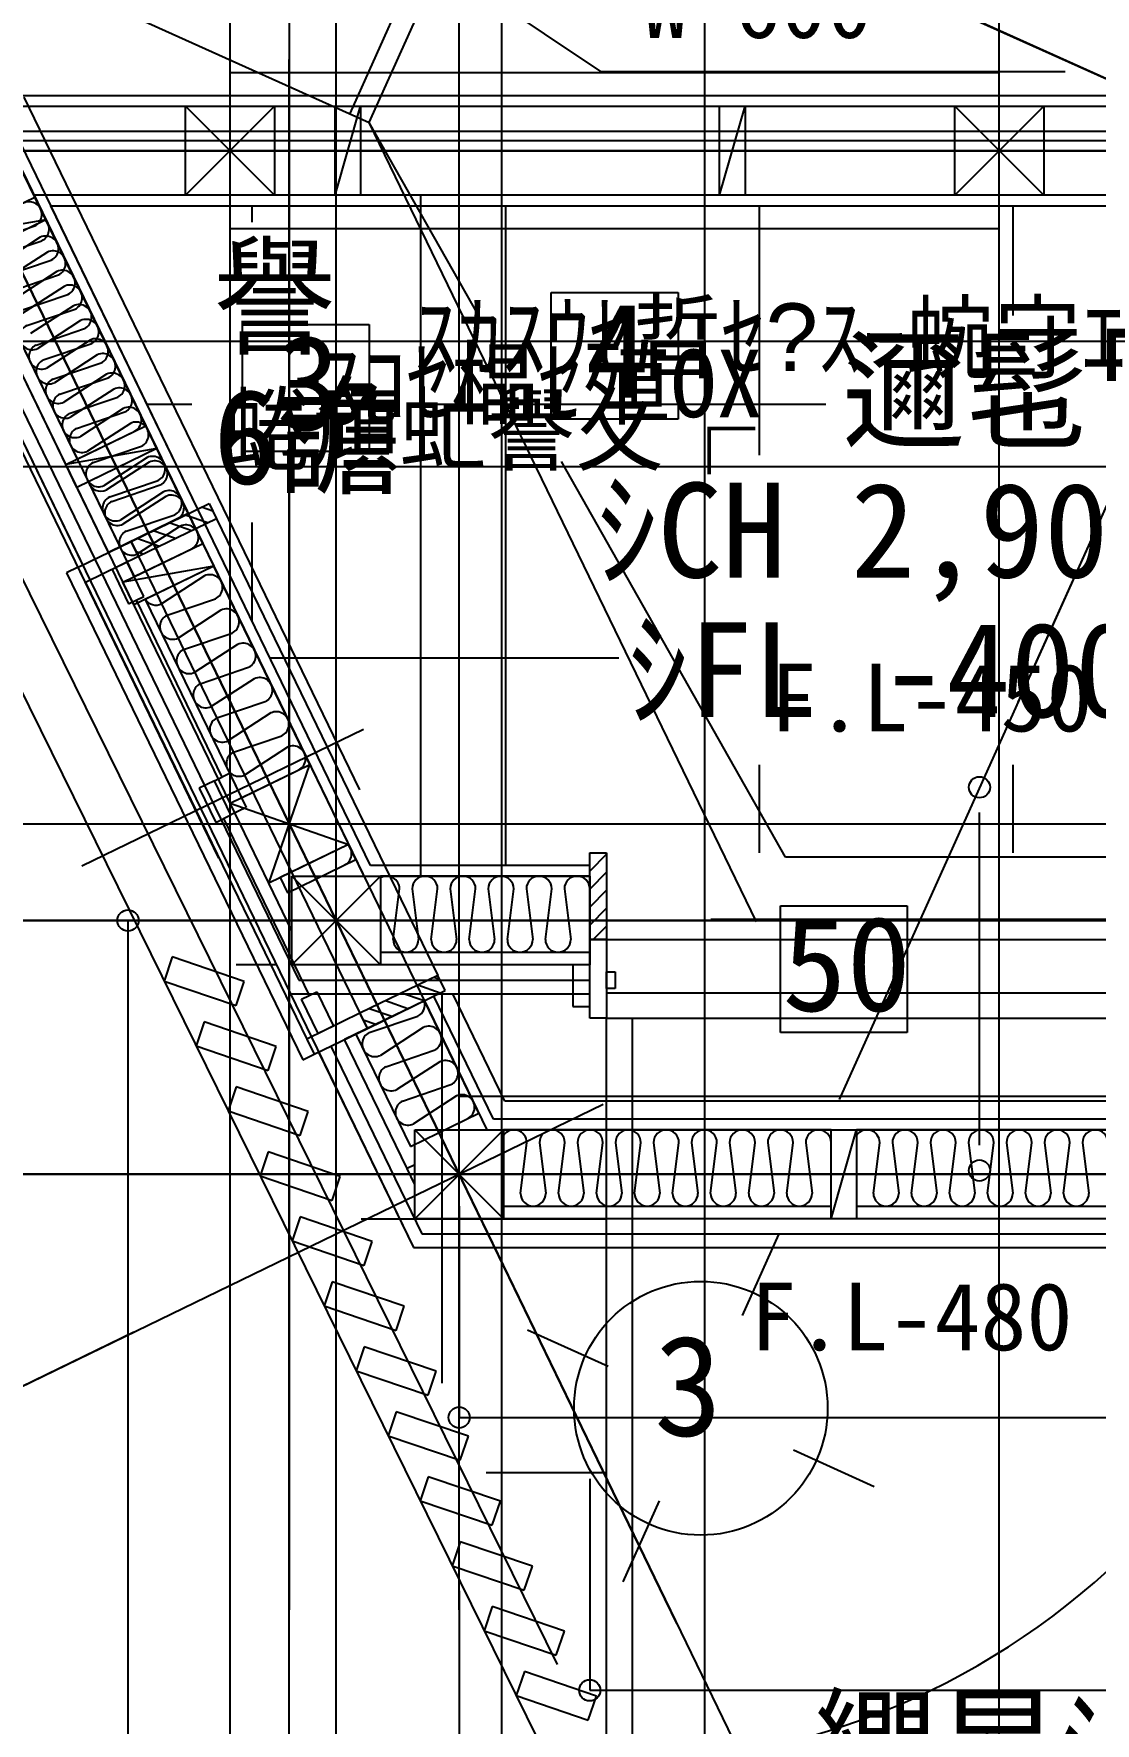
# Model space of a CAD drawing. Header units: metres. Extents: x 10908 to 27249, y 7268 to 22901.
# Drawn here: x 17861 to 19117, y 9876 to 11873 of the extents above; entities that cross this region are included whole.
import ezdxf

# ---------------------------------------------------------------- set-up
doc = ezdxf.new("R2010")
doc.units = ezdxf.units.M

msp = doc.modelspace()

# ---------------------------------------------------------------- linework, layer by layer
at = {"layer": '繝昴ｼ繝_1F'}
for p, q in [((18148.07464602521, 10772.505000000005), (18100.41668623273, 10772.505000000005)), ((18344.101143390293, 10278.280974523792), (18344.101143390293, 10738.504999999981)), ((18248.33611826928, 10472.505000000048), (18538.748831303266, 10472.505000000048)), ((18396.25555030585, 10172.505000000048), (18538.748831303266, 10172.505000000048))]:
    msp.add_line(p, q, dxfattribs=at)
at = {"layer": '繝繝ｼ繧ｿ 001_1F'}
for p, q in [((19025.68594696696, 11083.06632386487), (21884.11670818031, 17435.13468211674)), ((15736.17525161456, 15943.71341172928), (19509.72768629461, 8163.192927852882)), ((18093.22859126546, 11662.44332025088), (18093.22859126546, 11912.44332025088)), ((18912.84079647144, 11917.80289964042), (20572.77660869934, 11170.83178413786)), ((19003.22859126546, 11662.44332025088), (19003.22859126546, 11912.44332025088)), ((19200.38435183669, 11788.40829972605), (18972.40397554291, 11890.99946905825)), ((18163.33315545508, 7985), (18163.33315545508, 11842.71933382132)), ((18163.33315545505, 7985.000000000009), (18163.33315545505, 11842.71933382133)), ((19686.02378349888, 11735.005), (11375, 11735.005)), ((18093.22859126546, 11662.44332025088), (18093.22859126546, 11662.44332025088)), ((18093.22859126546, 11662.44332025088), (18093.22859126546, 11662.44332025088)), ((19003.22859126546, 11662.44332025088), (19003.22859126546, 11662.44332025088)), ((19003.22859126546, 11662.44332025088), (19003.22859126546, 11662.44332025088)), ((18218.74883130327, 7985), (18218.74883130327, 10961.03043347611)), ((26162.5, 10825.005), (11375, 10825.005)), ((18222.5, 10825.005), (17972.5, 10825.005)), ((17972.5, 10825.005), (17972.5, 10800.005)), ((18222.5, 10825.005), (18222.5, 10825.005)), ((17972.5, 10800.005), (17972.5, 9275.005000000001)), ((18364.25383130326, 10487.49499999998), (18364.25383130326, 10237.49499999998)), ((18364.25383130326, 10487.49499999998), (18364.25383130326, 10487.49499999998)), ((17979.39069353926, 10338.34137818445), (17754.45054777226, 10229.24540748745)), ((17979.39069353926, 10338.34137818445), (17979.39069353926, 10338.34137818445)), ((18364.25383130326, 10237.49499999998), (18389.25383130326, 10237.49499999998)), ((18389.25383130326, 10237.49499999998), (19249.25383130324, 10237.49499999998)), ((18364.25383130323, 10032.49499999998), (18364.25383130323, 10032.49499999998)), ((18364.25383130323, 10032.49499999998), (18364.25383130323, 9782.494999999977)), ((18364.25383130323, 10032.49499999998), (18364.25383130323, 10032.49499999998))]:
    msp.add_line(p, q, dxfattribs=at)
for centre in [(17972.5, 10825.005), (18364.25383130326, 10237.49499999998)]:
    msp.add_circle(centre, 12.5, dxfattribs=at)
at = {"layer": '繝繝ｼ繧ｿ 001_2F'}
for p, q in [((18621.82892291144, 9993.912027612048), (16402.08201445343, 14570.70977700992)), ((18270.492880790567, 12003.53319914512), (18531.312569213595, 11828.6409746745)), ((18531.312569213595, 11828.6409746745), (19081.312569213595, 11828.6409746745)), ((18716.17338180384, 10823.61702288737), (18257.92538143522, 11768.45826076082)), ((18364.24883130326, 10032.5), (18364.24883130326, 10886.53434233691)), ((19159.60430504682, 10899.85366071998), (18750.47986882854, 10899.85366071998)), ((19137.6407260354, 10826.24232922006), (18661.97753411547, 10826.24232922006)), ((18534.45159800567, 10607.55334185068), (17152.9783730002, 9937.538827723023)), ((26162.5, 10525.005), (11375, 10525.005)), ((18364.24883130328, 10487.5), (18364.24883130328, 10237.5)), ((18364.24883130328, 10487.5), (18364.24883130328, 10487.5)), ((17979.38569353928, 10338.34637818447), (17754.44554777228, 10229.25040748747)), ((17979.38569353928, 10338.34637818447), (17979.38569353928, 10338.34637818447)), ((18364.24883130328, 10237.5), (18389.24883130328, 10237.5)), ((18389.24883130328, 10237.5), (19249.24883130326, 10237.5)), ((18364.24883130326, 10032.5), (18364.24883130326, 10032.5)), ((18364.24883130326, 10032.5), (18364.24883130326, 9782.5)), ((18364.24883130326, 10032.5), (18364.24883130326, 10032.5))]:
    msp.add_line(p, q, dxfattribs=at)
msp.add_circle((18364.24883130328, 10237.5), 12.5, dxfattribs=at)
at = {"layer": '繝繝ｼ繧ｿ 001_R'}
for p, q in [((18364.24883130328, 10525.005), (16638.58594370943, 14083.07280947357)), ((19772.45125630322, 10525.005), (18364.24883130328, 10525.005))]:
    msp.add_line(p, q, dxfattribs=at)
at = {"layer": '繧ｫ繧ｿ繝ｭ繧ｰ驛ｨ蜩(蜴ｨ謌ｿ險ｭ蛯)_2F'}
for p, q in [((18235.199932757674, 11778.905491901873), (18481.41873915495, 12326.058395006938)), ((18257.925381435238, 11768.458260760828), (18504.144187832513, 12315.611163865893)), ((17862.514403491805, 11946.39320083537), (18257.925381435238, 11768.458260760828))]:
    msp.add_line(p, q, dxfattribs=at)
at = {"layer": '蜀螢∽ｻ穂ｸ_1F'}
for p, q in [((19277.03028657953, 11800.005), (17818.11527110757, 11800.005)), ((18259.46527110757, 10890.005), (17881.16527110757, 11670.005)), ((17881.16527110757, 11670.005), (19305.10709645382, 11670.005)), ((18518.748831303266, 10890.005), (18259.465271107565, 10890.005))]:
    msp.add_line(p, q, dxfattribs=at)
at = {"layer": '蜀螢∽ｻ穂ｸ_2F'}
for p, q in [((18055.0798479538, 11311.418243616024), (17331.801701765995, 12802.713390394993)), ((18404.96527110757, 10590.005000000003), (18334.365532938107, 10735.5714704525)), ((19730.42319165501, 10590.00499999999), (18404.96527110757, 10590.005))]:
    msp.add_line(p, q, dxfattribs=at)
at = {"layer": '螟冶｣繝ｫ繝ｼ繝舌ｼ_1F'}
for p, q in [((18024.835985008365, 10781.88638791396), (18015.19095803714, 10753.4791097141)), ((18110.057819607948, 10752.951307000278), (18024.835985008365, 10781.88638791396)), ((18015.19095803714, 10753.4791097141), (18100.412792636722, 10724.544028800417)), ((18100.412792636722, 10724.544028800417), (18110.057819607948, 10752.951307000278)), ((18062.70254711148, 10705.088035766921), (18053.057520140253, 10676.680757567061)), ((18147.924381711062, 10676.152954853238), (18062.70254711148, 10705.088035766921)), ((18053.057520140253, 10676.680757567061), (18138.279354739836, 10647.745676653378)), ((18138.279354739836, 10647.745676653378), (18147.924381711062, 10676.152954853238)), ((18100.569109214593, 10628.289683619882), (18090.924082243368, 10599.882405420021)), ((18185.790943814176, 10599.354602706198), (18100.569109214593, 10628.289683619882)), ((18090.924082243368, 10599.882405420021), (18176.14591684295, 10570.947324506338)), ((18176.14591684295, 10570.947324506338), (18185.790943814176, 10599.354602706198)), ((18138.435671317708, 10551.491331472842), (18128.79064434648, 10523.084053272982)), ((18223.65750591729, 10522.556250559159), (18138.435671317708, 10551.491331472842)), ((18128.79064434648, 10523.084053272982), (18214.012478946064, 10494.148972359299)), ((18214.012478946064, 10494.148972359299), (18223.65750591729, 10522.556250559159)), ((18176.30223342082, 10474.692979325802), (18166.657206449596, 10446.285701125942)), ((18261.524068020404, 10445.75789841212), (18176.30223342082, 10474.692979325802)), ((18166.657206449596, 10446.285701125942), (18251.87904104918, 10417.350620212259)), ((18251.87904104918, 10417.350620212259), (18261.524068020404, 10445.75789841212)), ((18214.168795523936, 10397.894627178763), (18204.52376855271, 10369.487348978902)), ((18299.39063012352, 10368.95954626508), (18214.168795523936, 10397.894627178763)), ((18204.52376855271, 10369.487348978902), (18289.745603152292, 10340.55226806522)), ((18289.745603152292, 10340.55226806522), (18299.39063012352, 10368.95954626508)), ((18252.03535762705, 10321.096275031723), (18242.390330655824, 10292.688996831863)), ((18337.257192226632, 10292.16119411804), (18252.03535762705, 10321.096275031723)), ((18242.390330655824, 10292.688996831863), (18327.612165255407, 10263.75391591818)), ((18327.612165255407, 10263.75391591818), (18337.257192226632, 10292.16119411804)), ((18289.901919730164, 10244.297922884683), (18280.25689275894, 10215.890644684823)), ((18375.123754329747, 10215.362841971), (18289.901919730164, 10244.297922884683)), ((18280.25689275894, 10215.890644684823), (18365.47872735852, 10186.95556377114)), ((18365.47872735852, 10186.95556377114), (18375.123754329747, 10215.362841971)), ((18327.76848183328, 10167.499570737644), (18318.123454862052, 10139.092292537784)), ((18412.99031643286, 10138.56448982396), (18327.76848183328, 10167.499570737644)), ((18318.123454862052, 10139.092292537784), (18403.345289461635, 10110.1572116241)), ((18403.345289461635, 10110.1572116241), (18412.99031643286, 10138.56448982396)), ((18365.635043936392, 10090.701218590604), (18355.990016965166, 10062.293940390744)), ((18450.856878535975, 10061.766137676921), (18365.635043936392, 10090.701218590604)), ((18355.990016965166, 10062.293940390744), (18441.21185156475, 10033.35885947706)), ((18441.21185156475, 10033.35885947706), (18450.856878535975, 10061.766137676921)), ((18403.501606039506, 10013.902866443565), (18393.85657906828, 9985.495588243704)), ((18488.72344063909, 9984.967785529881), (18403.501606039506, 10013.902866443565)), ((18393.85657906828, 9985.495588243704), (18479.078413667863, 9956.560507330021)), ((18479.078413667863, 9956.560507330021), (18488.72344063909, 9984.967785529881)), ((18441.36816814262, 9937.104514296525), (18431.723141171395, 9908.697236096665)), ((18526.590002742203, 9908.169433382842), (18441.36816814262, 9937.104514296525)), ((18431.723141171395, 9908.697236096665), (18516.944975770977, 9879.762155182982)), ((18516.944975770977, 9879.762155182982), (18526.590002742203, 9908.169433382842))]:
    msp.add_line(p, q, dxfattribs=at)
at = {"layer": '螟門｣∽ｻ穂ｸ_1F'}
for p, q in [((17169.106420940177, 12790.996185742333), (18164.56464602522, 10738.504999999976)), ((17183.502590269265, 12797.97832786694), (18174.58715428474, 10754.504999999976)), ((18174.587154284745, 10754.504999999977), (18518.74883130327, 10754.504999999983)), ((18164.564646025225, 10738.504999999977), (18518.74883130327, 10738.504999999983))]:
    msp.add_line(p, q, dxfattribs=at)
at = {"layer": '螟門｣∽ｻ穂ｸ_2F'}
for p, q in [((17209.884142760282, 12743.58337427722), (17933.162288948082, 11252.28822749825)), ((17195.487973431194, 12736.601232152612), (17918.766119618995, 11245.306085373642)), ((18198.051804603303, 10669.459312210118), (18310.06464602521, 10438.505000000003)), ((18212.44797393239, 10676.441454334725), (18320.08715428473, 10454.505000000003)), ((18311.748831303263, 10512.94550468749), (18302.660325307676, 10531.68469230726)), ((18320.08715428473, 10454.505000000005), (19818.035541806363, 10454.504999999992)), ((18310.06464602521, 10438.505000000005), (19828.38091156593, 10438.504999999992))]:
    msp.add_line(p, q, dxfattribs=at)
at = {"layer": '螢_1F'}
for p, q in [((17810.285186529814, 11787.505), (18040.728591265462, 11787.505)), ((18145.728591265462, 11787.505), (18950.728591265462, 11787.505)), ((18217.398831303268, 11682.505), (18217.398831303268, 11787.505)), ((18217.398831303268, 11787.505), (18247.398831303268, 11787.505)), ((18217.398831303268, 11682.505), (18247.398831303268, 11787.505)), ((18247.398831303268, 11787.505), (18247.398831303268, 11682.505)), ((18672.398831303268, 11682.505), (18672.398831303268, 11787.505)), ((18672.398831303268, 11787.505), (18702.398831303268, 11787.505)), ((18672.398831303268, 11682.505), (18702.398831303268, 11787.505)), ((18702.398831303268, 11787.505), (18702.398831303268, 11682.505)), ((19055.728591265462, 11787.505), (19285.112606704195, 11787.505)), ((17836.371406575432, 11733.71897928739), (18187.660432219756, 11009.41170991764)), ((18093.185570997615, 10963.591402224904), (17741.89654535329, 11687.89867159465)), ((17767.856309113304, 11634.373385491535), (17862.331170335445, 11680.193693184274)), ((18040.728591265462, 11682.505), (17861.210186529817, 11682.505)), ((17862.331170335445, 11680.193693184274), (17875.422686819085, 11653.200875692233)), ((18950.728591265462, 11682.505), (18145.728591265462, 11682.505)), ((18247.398831303268, 11682.505), (18217.398831303268, 11682.505)), ((18702.398831303268, 11682.505), (18672.398831303268, 11682.505)), ((19307.790030064185, 11682.505), (19055.728591265462, 11682.505)), ((17875.422686819085, 11653.200875692233), (17767.856309113304, 11634.373385491535)), ((17875.422686819085, 11653.200875692233), (17780.947825596944, 11607.380567999495)), ((17966.410975781833, 11224.98232019559), (18060.885837003974, 11270.802627888328)), ((18060.885837003978, 11270.802627888328), (18073.97735348762, 11243.809810396288)), ((18073.977353487615, 11243.809810396288), (17966.410975781833, 11224.98232019559)), ((18073.977353487615, 11243.809810396288), (17979.502492265474, 11197.989502703549)), ((17979.502492265474, 11197.989502703549), (17966.410975781833, 11224.98232019559)), ((18233.480739912495, 10914.936848695499), (18251.63518652981, 10877.505000000006)), ((18166.24883130326, 10812.94550468749), (18139.005878690354, 10869.116541002762)), ((18271.24883130324, 10877.505), (18518.748831303266, 10877.505)), ((18518.74883130327, 10877.505), (18518.74883130327, 10772.505)), ((18518.748831303266, 10772.505), (18271.24883130327, 10772.505)), ((18164.564646025116, 10738.504999999943), (18310.06464602524, 10438.50500000006)), ((18418.433016581326, 10611.50499999999), (18356.83801658133, 10738.50499999998)), ((19716.52160104056, 10611.504999999901), (18418.433016581344, 10611.50500000001)), ((18310.06464602522, 10438.50500000002), (19828.380911565822, 10438.504999999892))]:
    msp.add_line(p, q, dxfattribs=at)
at = {"layer": '螢_2F'}
for p, q in [((17836.371406575443, 11733.718979287378), (18043.832840665455, 11305.963445081172)), ((17949.35797944331, 11260.143137388433), (17741.896545353302, 11687.89867159464)), ((17899.005233728793, 11363.96323164517), (17993.480094950934, 11409.783539337908)), ((17993.480094950934, 11409.783539337908), (18006.571611434574, 11382.790721845868)), ((18006.571611434574, 11382.790721845868), (17899.005233728793, 11363.96323164517)), ((17912.096750212433, 11336.97041415313), (17899.005233728793, 11363.96323164517)), ((18006.571611434574, 11382.790721845868), (17912.096750212433, 11336.97041415313)), ((18043.83284066545, 11305.963445081175), (17949.35797944331, 11260.143137388437)), ((18323.118525649763, 10730.11667191765), (18228.643664427622, 10684.296364224912)), ((18323.118525649763, 10730.116671917647), (18397.13518652982, 10577.505000000001)), ((18302.66032530768, 10531.68469230726), (18228.643664427622, 10684.296364224909)), ((18416.748831303263, 10577.505), (19221.748831303263, 10577.505)), ((18804.24883130326, 10472.505), (18804.24883130326, 10577.505)), ((18804.24883130326, 10577.505), (18834.24883130326, 10577.505)), ((18804.24883130326, 10472.505), (18834.24883130326, 10577.505)), ((18834.24883130326, 10577.505), (18834.24883130326, 10472.505)), ((18311.748831303263, 10536.092617715121), (18302.660325307676, 10531.68469230726)), ((19221.748831303263, 10472.505), (18416.748831303263, 10472.505)), ((18834.24883130326, 10472.505), (18804.24883130326, 10472.505))]:
    msp.add_line(p, q, dxfattribs=at)
at = {"layer": '蟒ｺ蜈ｷ(驥大ｱ樊虻)_1F'}
for p, q in [((18979.74883130327, 10559.505), (18979.74883130327, 10952.505)), ((18518.74883130327, 10802.505), (18518.74883130327, 10905.005)), ((18518.74883130327, 10905.005), (18538.74883130327, 10905.005)), ((18519.256407254095, 10905.005), (18518.74883130327, 10904.497424049174)), ((18538.74883130327, 10905.005), (18538.74883130327, 10802.505)), ((18538.74883130327, 10903.284220613577), (18518.74883130327, 10883.284220613577)), ((18538.74883130327, 10882.071017177981), (18518.74883130327, 10862.071017177981)), ((18538.74883130327, 10860.857813742385), (18518.74883130327, 10840.857813742385)), ((18538.74883130327, 10839.644610306788), (18518.74883130327, 10819.644610306788)), ((18538.74883130327, 10818.431406871192), (18522.822424432077, 10802.505)), ((18518.74883130327, 10802.505), (18538.74883130327, 10802.505)), ((18518.74883130327, 10709.505), (18518.74883130327, 10802.505)), ((18538.74883130327, 10802.505), (18518.74883130327, 10802.505)), ((18538.74883130327, 10802.505), (18538.74883130327, 10709.505)), ((18538.74883130327, 10802.505), (19420.74883130327, 10802.505)), ((18518.74883130327, 10772.505), (18498.74883130327, 10772.505)), ((18498.74883130327, 10772.505), (18498.74883130327, 10723.505)), ((18518.74883130327, 10723.505), (18518.74883130327, 10772.505)), ((18538.74883130327, 10764.505), (18548.74883130327, 10764.505)), ((18538.74883130327, 10744.505), (18538.74883130327, 10764.505)), ((18548.74883130327, 10764.505), (18548.74883130327, 10744.505)), ((18548.74883130327, 10744.505), (18538.74883130327, 10744.505)), ((18538.74883130327, 10739.505), (19420.74883130327, 10739.505)), ((18498.74883130327, 10723.505), (18518.74883130327, 10723.505)), ((18538.74883130327, 10709.505), (18518.74883130327, 10709.505)), ((18538.74883130327, 10709.505), (19420.74883130327, 10709.505)), ((18538.74883130327, 10709.505), (18568.74883130327, 10709.505)), ((18538.74883130327, 9827.505), (18538.74883130327, 10709.505)), ((18568.74883130327, 10709.505), (18568.74883130327, 9827.505)), ((18518.74883130327, 10165.005), (18518.74883130327, 9915.005000000001)), ((18518.74883130327, 10165.005), (18518.74883130327, 10165.005)), ((18518.74883130327, 9915.005000000001), (18543.74883130327, 9915.005000000001)), ((18543.74883130327, 9915.005000000001), (19415.74883130327, 9915.005000000001))]:
    msp.add_line(p, q, dxfattribs=at)
for centre in [(18979.74883130327, 10982.505), (18979.74883130327, 10529.505), (18518.74883130327, 9915.005000000001)]:
    msp.add_circle(centre, 12.5, dxfattribs=at)
msp.add_arc((18538.74883130327, 10709.505), 882.0000000000007, -89.99999999999991, -1.158111684039023e-13, dxfattribs=at)
at = {"layer": '蟒ｺ蜈ｷ(驥大ｱ樒ｪ)_2F'}
for p, q in [((17976.350796935352, 11273.234653872076), (18068.576256699824, 11317.964001857845)), ((18067.016087304855, 11294.979184376882), (18040.293197987736, 11304.246718382483)), ((18073.03644009359, 11308.767747437709), (18059.38000227969, 11313.503818464078)), ((18068.576256699824, 11317.964001857845), (18077.303934355583, 11299.968790196484)), ((18077.303934355583, 11299.968790196484), (17985.07847459111, 11255.239442210715)), ((18028.842478720948, 11276.464984213688), (18002.11958940383, 11285.732518219289)), ((18047.9292830129, 11285.722084295285), (18021.206393695782, 11294.989618300886)), ((18077.303934355583, 11299.968790196484), (18339.134264028373, 10760.11244035568)), ((17913.367556120593, 11242.687782076919), (17976.350796935352, 11273.234653872078)), ((17976.350796935352, 11273.234653872076), (17985.07847459111, 11255.239442210715)), ((17985.07847459111, 11255.239442210717), (17976.350796935352, 11273.234653872078)), ((18009.755674428998, 11267.20788413209), (17983.03278511188, 11276.475418137692)), ((17985.07847459111, 11255.239442210717), (17922.095233776352, 11224.692570415558)), ((17971.58206584509, 11248.693683968897), (17953.58685418373, 11239.966006313138)), ((17991.21934057055, 11208.204457730837), (17971.58206584509, 11248.693683968897)), ((17990.668870137044, 11257.950784050494), (17982.367132751333, 11260.82983775665)), ((17985.07847459111, 11255.239442210717), (18246.9088042639, 10715.383092369913)), ((17913.367556120593, 11242.687782076919), (17899.87114737457, 11236.142023835098)), ((17899.87114737457, 11236.142023835098), (18179.15683235888, 10660.295250671574)), ((17922.095233776352, 11224.692570415558), (17913.367556120593, 11242.687782076919)), ((17922.095233776352, 11224.692570415558), (18183.925563449142, 10684.836220574754)), ((17953.58685418373, 11239.966006313138), (17973.22412890919, 11199.476780075078)), ((17973.22412890919, 11199.476780075076), (17991.21934057055, 11208.204457730835)), ((17982.22173473987, 11203.840618902956), (18083.680987488075, 10994.646283339644)), ((18250.957726887707, 11050.768849708511), (17918.046311152542, 10889.306813076957)), ((18074.683381657396, 10990.282444511766), (18056.688169996036, 10981.554766856007)), ((18074.683381657396, 10990.282444511766), (18092.678593318757, 10999.010122167525)), ((18094.320656382857, 10949.793218273704), (18074.683381657396, 10990.282444511764)), ((18094.320656382857, 10949.793218273704), (18074.683381657396, 10990.282444511764)), ((18092.678593318757, 10999.010122167525), (18112.315868044217, 10958.520895929465)), ((18056.688169996036, 10981.554766856005), (18076.325444721497, 10941.065540617945)), ((18076.325444721497, 10941.065540617945), (18094.320656382857, 10949.793218273704)), ((18085.323050552175, 10945.429379445824), (18186.78230330038, 10736.235043882512)), ((18112.315868044217, 10958.520895929465), (18094.320656382857, 10949.793218273706)), ((18339.134264028373, 10760.11244035568), (18246.9088042639, 10715.383092369912)), ((18341.908331668943, 10739.229727836955), (18315.185442351823, 10748.497261842556)), ((18341.4923424599, 10755.250422971085), (18334.272246643777, 10757.754361924151)), ((18347.861941684132, 10742.11722869432), (18339.134264028373, 10760.11244035568)), ((18177.784697469702, 10731.871205054633), (18195.779909131063, 10740.598882710392)), ((18197.42197219516, 10691.381978816573), (18177.7846974697, 10731.871205054633)), ((18195.779909131063, 10740.598882710394), (18215.417183856523, 10700.109656472334)), ((18255.63648191966, 10697.387880708551), (18347.861941684132, 10742.11722869432)), ((18303.73472308504, 10720.715527673761), (18277.01183376792, 10729.983061679362)), ((18322.821527376993, 10729.972627755358), (18296.098638059873, 10739.24016176096)), ((18246.9088042639, 10715.383092369912), (18183.925563449142, 10684.836220574753)), ((18255.63648191966, 10697.387880708551), (18246.9088042639, 10715.383092369912)), ((18246.9088042639, 10715.383092369912), (18255.63648191966, 10697.387880708551)), ((18265.561114501135, 10702.201327510567), (18250.823035117646, 10707.312513290026)), ((18284.647918793085, 10711.458427592164), (18257.925029475966, 10720.725961597765)), ((18183.925563449142, 10684.836220574753), (18192.6532411049, 10666.841008913392)), ((18192.6532411049, 10666.841008913394), (18255.63648191966, 10697.387880708553)), ((18215.41718385652, 10700.109656472332), (18197.42197219516, 10691.381978816573)), ((18179.15683235888, 10660.295250671574), (18192.6532411049, 10666.841008913394))]:
    msp.add_line(p, q, dxfattribs=at)
at = {"layer": '蠎贋ｻ穂ｸ_1F'}
for p, q in [((18119.058351227617, 11670.005), (18119.058351227617, 11650.62420922584)), ((18419.058351227617, 11670.005), (18419.058351227603, 10890.005)), ((18719.058351227617, 11670.005), (18719.05835122761, 11375.005000000017)), ((19019.058351227617, 11670.005), (19019.058351227613, 11540.005000000017)), ((18048.213793092247, 11435.005000000034), (17995.140271107546, 11435.005000000034)), ((18798.152876120188, 11435.005000000021), (18308.213793092247, 11435.005000000028)), ((18119.05835122761, 11295.62420922584), (18119.05835122761, 11179.50380387619)), ((18553.152876120188, 11135.005000000025), (18140.640271107546, 11135.005000000032)), ((18719.058351227606, 11008.91319242974), (18719.058351227603, 10905.005)), ((19019.058351227606, 11008.91319242974), (19019.058351227603, 10905.005))]:
    msp.add_line(p, q, dxfattribs=at)
at = {"layer": '譁ｭ辭ｱ譚_1F'}
for p, q in [((17862.33117033545, 11680.19369318428), (17836.371406575436, 11733.718979287396)), ((17781.35271785933, 11640.919143733361), (17862.33117033545, 11680.19369318428)), ((17875.422686819085, 11653.200875692233), (17794.444234342966, 11613.926326241315)), ((18060.885837003978, 11270.802627888328), (17875.422686819085, 11653.200875692233)), ((17813.395441623787, 11609.225077194778), (17870.653955728776, 11628.659905789047)), ((17794.444234342966, 11613.926326241315), (17979.907384527858, 11231.52807843741)), ((17877.1997139706, 11615.163497043028), (17826.486958107427, 11582.232259702738)), ((17833.03271634925, 11568.735850956718), (17890.29123045424, 11588.170679550987)), ((17896.836988696065, 11574.674270804968), (17846.12423283289, 11541.743033464678)), ((17852.669991074716, 11528.246624718658), (17909.928505179705, 11547.681453312927)), ((17916.47426342153, 11534.185044566908), (17865.761507558356, 11501.253807226618)), ((17872.30726580018, 11487.757398480599), (17929.56577990517, 11507.192227074867)), ((17936.111538146994, 11493.695818328848), (17885.39878228382, 11460.764580988558)), ((17891.944540525645, 11447.268172242539), (17949.203054630634, 11466.703000836807)), ((17955.748812872458, 11453.206592090788), (17905.036057009285, 11420.275354750498)), ((17911.58181525111, 11406.778946004479), (17968.8403293561, 11426.213774598747)), ((17975.386087597923, 11412.717365852728), (17924.67333173475, 11379.786128512438)), ((17931.219089976574, 11366.289719766419), (17988.477604081563, 11385.724548360688)), ((17995.023362323387, 11372.228139614668), (17944.310606460214, 11339.296902274378)), ((17950.85636470204, 11325.800493528359), (18008.114878807028, 11345.235322122628)), ((18014.66063704885, 11331.738913376608), (17963.94788118568, 11298.807676036318)), ((17970.493639427503, 11285.311267290299), (18027.752153532492, 11304.746095884568)), ((18034.297911774316, 11291.249687138548), (17983.585155911143, 11258.318449798258)), ((17979.907384527858, 11231.52807843741), (18060.885837003978, 11270.802627888328)), ((18073.97735348761, 11243.809810396293), (17992.99890101149, 11204.535260945375)), ((18187.660432219753, 11009.411709917646), (18073.97735348761, 11243.809810396293)), ((18062.88613336277, 11232.304900358165), (18012.173377499596, 11199.373663017876)), ((17992.99890101149, 11204.535260945375), (18106.681979743633, 10970.137160466727)), ((18018.71913574142, 11185.877254271856), (18075.97764984641, 11205.312082866125)), ((18082.523408088233, 11191.815674120106), (18031.81065222506, 11158.884436779816)), ((18038.356410466884, 11145.388028033796), (18095.614924571873, 11164.822856628065)), ((18102.160682813697, 11151.326447882046), (18051.447926950525, 11118.395210541756)), ((18057.99368519235, 11104.898801795736), (18115.252199297338, 11124.333630390005)), ((18121.797957539162, 11110.837221643986), (18071.08520167599, 11077.905984303696)), ((18077.630959917813, 11064.409575557676), (18134.889474022802, 11083.844404151945)), ((18141.435232264626, 11070.347995405926), (18090.722476401454, 11037.416758065636)), ((18097.268234643278, 11023.920349319616), (18154.526748748267, 11043.355177913885)), ((18161.07250699009, 11029.858769167866), (18110.359751126918, 10996.927531827576)), ((18106.681979743633, 10970.137160466727), (18187.660432219753, 11009.411709917646)), ((18233.48073991249, 10914.936848695499), (18152.50228743637, 10875.662299244581)), ((18242.11110828796, 10897.142274725456), (18233.48073991249, 10914.936848695499)), ((18161.13265581184, 10857.867725274538), (18242.11110828796, 10897.142274725456)), ((18152.50228743637, 10875.662299244581), (18161.13265581184, 10857.867725274538)), ((18518.748831303266, 10877.505), (18271.248831303255, 10877.505)), ((18271.248831303255, 10877.505), (18271.248831303255, 10787.505)), ((18518.748831303266, 10787.505), (18518.748831303266, 10877.505)), ((18286.248831303266, 10802.505), (18293.748831303266, 10862.505)), ((18308.748831303266, 10862.505), (18316.248831303266, 10802.505)), ((18331.248831303266, 10802.505), (18338.748831303266, 10862.505)), ((18353.748831303266, 10862.505), (18361.248831303266, 10802.505)), ((18376.248831303266, 10802.505), (18383.748831303266, 10862.505)), ((18398.748831303266, 10862.505), (18406.248831303266, 10802.505)), ((18421.248831303266, 10802.505), (18428.748831303266, 10862.505)), ((18443.748831303266, 10862.505), (18451.248831303266, 10802.505)), ((18466.248831303266, 10802.505), (18473.748831303266, 10862.505)), ((18488.748831303266, 10862.505), (18496.248831303266, 10802.505)), ((18271.248831303255, 10787.505), (18518.748831303266, 10787.505))]:
    msp.add_line(p, q, dxfattribs=at)
for centre, radius, start, end in [((17864.108197486952, 11642.156314535066), 15.0000000000016, -64.12661477370213, 45.34460586069198), ((17883.74547221242, 11601.667088297007), 14.99999999999955, -64.1266147737171, 115.8733852262954), ((17903.382746937885, 11561.177862058947), 14.99999999999955, -64.1266147737171, 115.8733852262954), ((17859.215749316532, 11514.750215972637), 15.00000000000119, 115.87338522627061, -64.12661477369831), ((17923.02002166335, 11520.688635820887), 14.99999999999954, -64.1266147737171, 115.8733852262955), ((17878.853024041997, 11474.260989734577), 15.00000000000118, 115.87338522627061, -64.12661477369831), ((17942.657296388814, 11480.199409582827), 14.99999999999954, -64.1266147737171, 115.8733852262955), ((17898.49029876746, 11433.771763496517), 15.00000000000118, 115.87338522627061, -64.12661477369831), ((17962.29457111428, 11439.710183344767), 14.99999999999955, -64.1266147737171, 115.8733852262955), ((17918.127573492926, 11393.282537258458), 15.00000000000118, 115.87338522627061, -64.12661477369831), ((17981.931845839743, 11399.220957106707), 14.99999999999955, -64.1266147737171, 115.8733852262954), ((17937.76484821839, 11352.793311020398), 15.00000000000118, 115.87338522627061, -64.12661477369831), ((18001.569120565207, 11358.731730868647), 14.99999999999954, -64.1266147737171, 115.8733852262955), ((17957.402122943855, 11312.304084782338), 15.0000000000012, 115.87338522627061, -64.12661477369831), ((18021.206395290672, 11318.242504630587), 14.99999999999954, -64.1266147737171, 115.8733852262955), ((17977.03939766932, 11271.814858544278), 15.0000000000012, 115.87338522627061, -64.12661477369831), ((18040.843670016136, 11277.753278392527), 14.99999999999954, -64.1266147737171, 115.8733852262955), ((18069.43189160459, 11218.808491612144), 14.99999999999955, -64.1266147737171, 115.8733852262954), ((18005.62761925777, 11212.870071763897), 15.00000000000213, -146.50919903832062, -64.12661477370132), ((18025.264893983236, 11172.380845525835), 15.00000000000119, 115.87338522627061, -64.12661477369831), ((18089.069166330053, 11178.319265374084), 14.99999999999954, -64.1266147737171, 115.8733852262955), ((18044.9021687087, 11131.891619287775), 15.00000000000118, 115.87338522627061, -64.12661477369831), ((18108.706441055518, 11137.830039136024), 14.99999999999955, -64.1266147737171, 115.8733852262955), ((18064.539443434165, 11091.402393049715), 15.00000000000118, 115.87338522627061, -64.12661477369831), ((18128.343715780982, 11097.340812897964), 14.99999999999955, -64.1266147737171, 115.8733852262955), ((18084.17671815963, 11050.913166811655), 15.00000000000118, 115.87338522627061, -64.12661477369831), ((18147.980990506447, 11056.851586659905), 14.99999999999955, -64.1266147737171, 115.8733852262954), ((18103.813992885094, 11010.423940573595), 15.00000000000118, 115.87338522627061, -64.12661477369831), ((18167.61826523191, 11016.362360421845), 14.99999999999954, -64.1266147737171, 115.8733852262955), ((18222.06894130012, 10904.092925229656), 14.99999999999963, -64.12661477371185, 44.4436458716462), ((18278.748831303266, 10862.505000000001), 14.9999999999994, -7.392920279592429e-12, 120.0000000000521), ((18323.748831303266, 10862.505), 15, 0, 180), ((18368.748831303266, 10862.505), 15, 0, 180), ((18413.748831303266, 10862.505), 15, 0, 180), ((18458.748831303266, 10862.505), 15, 0, 180), ((18503.748831303266, 10862.505), 15, 0, 180), ((18301.248831303266, 10802.505), 15, 180, 0), ((18346.248831303266, 10802.505), 15, 180, 0), ((18391.248831303266, 10802.505), 15, 180, 0), ((18436.248831303266, 10802.505), 15, 180, 0), ((18481.248831303266, 10802.505), 15, 180, 0)]:
    msp.add_arc(centre, radius, start, end, dxfattribs=at)
at = {"layer": '譁ｭ辭ｱ譚_2F'}
for p, q in [((17993.480094950926, 11409.783539337905), (17836.371406575432, 11733.718979287376)), ((17755.392954099312, 11694.444429836458), (17912.501642474806, 11370.508989886986)), ((17804.90152374713, 11626.738309930175), (17862.160037852118, 11646.173138524444)), ((17868.705796093942, 11632.676729778424), (17817.99304023077, 11599.745492438135)), ((17824.538798472593, 11586.249083692115), (17881.797312577582, 11605.683912286384)), ((17888.343070819406, 11592.187503540365), (17837.630314956234, 11559.256266200075)), ((17844.176073198058, 11545.759857454055), (17901.434587303047, 11565.194686048324)), ((17907.98034554487, 11551.698277302305), (17857.267589681698, 11518.767039962015)), ((17863.813347923522, 11505.270631215995), (17921.07186202851, 11524.705459810264)), ((17927.617620270335, 11511.209051064245), (17876.904864407163, 11478.277813723955)), ((17883.450622648987, 11464.781404977935), (17940.709136753976, 11484.216233572204)), ((17947.2548949958, 11470.719824826185), (17896.542139132627, 11437.788587485895)), ((17903.08789737445, 11424.292178739875), (17960.34641147944, 11443.727007334144)), ((17966.892169721265, 11430.230598588125), (17916.17941385809, 11397.299361247835)), ((17912.501642474806, 11370.508989886986), (17993.480094950926, 11409.783539337905)), ((18006.571611434567, 11382.79072184587), (17925.593158958447, 11343.516172394948)), ((17997.60764071032, 11366.899730569452), (17946.89488484715, 11333.968493229162)), ((18043.832840665447, 11305.963445081172), (18006.571611434567, 11382.79072184587)), ((17925.593158958447, 11343.516172394948), (17962.854388189327, 11266.68889563025)), ((17953.440643088972, 11320.472084483143), (18010.69915719396, 11339.906913077411)), ((18017.244915435786, 11326.410504331392), (17966.532159572613, 11293.479266991102)), ((17962.854388189327, 11266.68889563025), (18043.832840665447, 11305.963445081172)), ((18323.118525649756, 10730.116671917644), (18242.140073173636, 10690.842122466725)), ((18387.611108287965, 10597.142274725456), (18323.118525649756, 10730.116671917644)), ((18257.94436126056, 10692.629366603547), (18315.20287536555, 10712.064195197816)), ((18242.140073173636, 10690.842122466725), (18306.632655811845, 10557.867725274538)), ((18321.748633607374, 10698.567786451797), (18271.0358777442, 10665.636549111507)), ((18277.581635986026, 10652.140140365487), (18334.840150091015, 10671.574968959756)), ((18341.38590833284, 10658.078560213737), (18290.673152469666, 10625.147322873447)), ((18297.21891071149, 10611.650914127427), (18354.47742481648, 10631.085742721696)), ((18361.023183058303, 10617.589333975677), (18310.31042719513, 10584.658096635387)), ((18306.632655811845, 10557.867725274538), (18387.611108287965, 10597.142274725456)), ((18804.248831303255, 10577.505), (18416.74883130326, 10577.505)), ((18416.74883130326, 10577.505), (18416.74883130326, 10487.505)), ((18804.248831303255, 10487.505), (18804.248831303255, 10577.505)), ((19221.74883130326, 10577.505), (18834.248831303255, 10577.505)), ((18834.248831303255, 10577.505), (18834.248831303255, 10487.505)), ((18436.748831303255, 10502.505), (18444.248831303255, 10562.505)), ((18459.248831303255, 10562.505), (18466.748831303255, 10502.505)), ((18481.748831303255, 10502.505), (18489.248831303255, 10562.505)), ((18504.248831303255, 10562.505), (18511.748831303255, 10502.505)), ((18526.748831303255, 10502.505), (18534.248831303255, 10562.505)), ((18549.248831303255, 10562.505), (18556.748831303255, 10502.505)), ((18571.748831303255, 10502.505), (18579.248831303255, 10562.505)), ((18594.248831303255, 10562.505), (18601.748831303255, 10502.505)), ((18616.748831303255, 10502.505), (18624.248831303255, 10562.505)), ((18639.248831303255, 10562.505), (18646.748831303255, 10502.505)), ((18661.748831303255, 10502.505), (18669.248831303255, 10562.505)), ((18684.248831303255, 10562.505), (18691.748831303255, 10502.505)), ((18706.748831303255, 10502.505), (18714.248831303255, 10562.505)), ((18729.248831303255, 10562.505), (18736.748831303255, 10502.505)), ((18751.748831303255, 10502.505), (18759.248831303255, 10562.505)), ((18774.248831303255, 10562.505), (18781.748831303255, 10502.505)), ((18854.24883130326, 10502.505), (18861.74883130326, 10562.505)), ((18876.74883130326, 10562.505), (18884.24883130326, 10502.505)), ((18899.24883130326, 10502.505), (18906.74883130326, 10562.505)), ((18921.74883130326, 10562.505), (18929.24883130326, 10502.505)), ((18944.24883130326, 10502.505), (18951.74883130326, 10562.505)), ((18966.74883130326, 10562.505), (18974.24883130326, 10502.505)), ((18989.24883130326, 10502.505), (18996.74883130326, 10562.505)), ((19011.74883130326, 10562.505), (19019.24883130326, 10502.505)), ((19034.24883130326, 10502.505), (19041.74883130326, 10562.505)), ((19056.74883130326, 10562.505), (19064.24883130326, 10502.505)), ((19079.24883130326, 10502.505), (19086.74883130326, 10562.505)), ((19101.74883130326, 10562.505), (19109.24883130326, 10502.505)), ((18416.74883130326, 10487.505), (18804.248831303255, 10487.505)), ((18834.248831303255, 10487.505), (19221.74883130326, 10487.505))]:
    msp.add_line(p, q, dxfattribs=at)
for centre, radius, start, end in [((17855.614279610298, 11659.669547270463), 14.99999999999955, -64.1266147737171, 115.8733852262954), ((17875.251554335762, 11619.180321032403), 14.99999999999954, -64.1266147737171, 115.8733852262955), ((17894.888829061227, 11578.691094794343), 14.99999999999955, -64.1266147737171, 115.8733852262955), ((17914.52610378669, 11538.201868556283), 14.99999999999955, -64.1266147737171, 115.8733852262955), ((17870.35910616534, 11491.774222469974), 15.00000000000118, 115.87338522627061, -64.12661477369831), ((17934.163378512156, 11497.712642318224), 14.99999999999955, -64.1266147737171, 115.8733852262954), ((17889.996380890803, 11451.284996231914), 15.00000000000118, 115.87338522627061, -64.12661477369831), ((17953.80065323762, 11457.223416080164), 14.99999999999954, -64.1266147737171, 115.8733852262955), ((17909.633655616268, 11410.795769993854), 15.0000000000012, 115.87338522627061, -64.12661477369831), ((17973.437927963085, 11416.734189842104), 14.99999999999954, -64.1266147737171, 115.8733852262955), ((18004.15339895214, 11353.403321823433), 15.00000000000118, -64.12661477371394, 115.8733852262861), ((17940.349126605328, 11347.464901975183), 15.00000000000032, -165.2208761734082, -64.12661477371806), ((18023.790673677606, 11312.914095585373), 15.00000000000118, -64.12661477371394, 115.8733852262861), ((17959.986401330792, 11306.975675737121), 14.99999999999955, 115.87338522628289, -64.12661477370452), ((18308.65711712373, 10725.560603943835), 14.99999999999953, -64.1266147737123, 17.39573069274323), ((18264.490119502378, 10679.132957857526), 15.00000000000118, 115.87338522627061, -64.12661477369831), ((18328.294391849195, 10685.071377705775), 14.99999999999954, -64.1266147737171, 115.8733852262955), ((18284.127394227842, 10638.643731619466), 15.00000000000118, 115.87338522627061, -64.12661477369831), ((18347.93166657466, 10644.582151467715), 14.99999999999955, -64.1266147737171, 115.8733852262955), ((18303.764668953307, 10598.154505381406), 15.00000000000118, 115.87338522627061, -64.12661477369831), ((18367.568941300124, 10604.092925229656), 14.99999999999955, -64.1266147737171, 115.8733852262954), ((18429.248831303255, 10562.505000000001), 14.99999999999952, -3.5762546618362087e-12, 146.44269023806044), ((18474.248831303255, 10562.505), 15, 0, 180), ((18519.248831303255, 10562.505), 15, 0, 180), ((18564.248831303255, 10562.505), 15, 0, 180), ((18609.248831303255, 10562.505), 15, 0, 180), ((18654.248831303255, 10562.505), 15, 0, 180), ((18699.248831303255, 10562.505), 15, 0, 180), ((18744.248831303255, 10562.505), 15, 0, 180), ((18789.248831303255, 10562.505), 15, 0, 180), ((18846.74883130326, 10562.505), 14.99999999999966, -1.6933662904098067e-12, 146.4426902381087), ((18891.74883130326, 10562.505), 15, 0, 180), ((18936.74883130326, 10562.505), 15, 0, 180), ((18981.74883130326, 10562.505), 15, 0, 180), ((19026.74883130326, 10562.505), 15, 0, 180), ((19071.74883130326, 10562.505), 15, 0, 180), ((19116.74883130326, 10562.505), 15, 0, 180), ((18451.748831303255, 10502.505), 15, 180, 0), ((18496.748831303255, 10502.505), 15, 180, 0), ((18541.748831303255, 10502.505), 15, 180, 0), ((18586.748831303255, 10502.505), 15, 180, 0), ((18631.748831303255, 10502.505), 15, 180, 0), ((18676.748831303255, 10502.505), 15, 180, 0), ((18721.748831303255, 10502.505), 15, 180, 0), ((18766.748831303255, 10502.505), 15, 180, 0), ((18869.24883130326, 10502.505), 15, 180, 0), ((18914.24883130326, 10502.505), 15, 180, 0), ((18959.24883130326, 10502.505), 15, 180, 0), ((19004.24883130326, 10502.505), 15, 180, 0), ((19049.24883130326, 10502.505), 15, 180, 0), ((19094.24883130326, 10502.505), 15, 180, 0)]:
    msp.add_arc(centre, radius, start, end, dxfattribs=at)
at = {"layer": '譟ｱ_1F'}
for p, q in [((18040.72859126546, 11682.50500000004), (18040.72859126546, 11787.50500000004)), ((18040.72859126546, 11787.50500000004), (18145.72859126546, 11787.50500000004)), ((18145.72859126546, 11682.50500000004), (18040.72859126546, 11787.50500000004)), ((18040.72859126546, 11682.50500000004), (18145.72859126546, 11787.50500000004)), ((18145.72859126546, 11787.50500000004), (18145.72859126546, 11682.50500000004)), ((18950.72859126546, 11682.50500000004), (18950.72859126546, 11787.50500000004)), ((18950.72859126546, 11787.50500000004), (19055.72859126546, 11787.50500000004)), ((19055.72859126546, 11682.50500000004), (18950.72859126546, 11787.50500000004)), ((18950.72859126546, 11682.50500000004), (19055.72859126546, 11787.50500000004)), ((19055.72859126546, 11787.50500000004), (19055.72859126546, 11682.50500000004)), ((18145.72859126546, 11682.50500000004), (18040.72859126546, 11682.50500000004)), ((19055.72859126546, 11682.50500000004), (18950.72859126546, 11682.50500000004)), ((18093.185570997637, 10963.591402224913), (18187.660432219778, 11009.41170991765)), ((18139.005878690372, 10869.11654100277), (18187.660432219778, 11009.411709917647)), ((18187.660432219778, 11009.41170991765), (18233.480739912513, 10914.936848695506)), ((18139.005878690372, 10869.11654100277), (18093.185570997637, 10963.591402224913)), ((18093.185570997637, 10963.591402224913), (18233.480739912517, 10914.936848695506)), ((18233.480739912513, 10914.936848695506), (18139.005878690372, 10869.11654100277)), ((18166.248831303245, 10877.504999999985), (18271.248831303245, 10877.505000000016)), ((18166.248831303274, 10772.504999999985), (18166.248831303245, 10877.504999999985)), ((18166.248831303274, 10772.504999999985), (18271.248831303245, 10877.505000000016)), ((18166.248831303245, 10877.504999999985), (18271.248831303274, 10772.505000000016)), ((18271.248831303245, 10877.505000000014), (18271.248831303274, 10772.505000000014)), ((18271.248831303274, 10772.505000000014), (18166.248831303274, 10772.504999999983))]:
    msp.add_line(p, q, dxfattribs=at)
at = {"layer": '譟ｱ_2F'}
for p, q in [((18311.74883130326, 10472.505), (18311.74883130326, 10577.505)), ((18311.74883130326, 10577.505), (18416.74883130326, 10577.505)), ((18416.74883130326, 10472.505), (18311.74883130326, 10577.505)), ((18311.74883130326, 10472.505), (18416.74883130326, 10577.505)), ((18416.74883130326, 10577.505), (18416.74883130326, 10472.505)), ((18416.74883130326, 10472.505), (18311.74883130326, 10472.505))]:
    msp.add_line(p, q, dxfattribs=at)
at = {"layer": '豌ｴ蟷ｳ髱｢_1F'}
for p, q in [((17861.21018652982, 11682.505), (18048.213793092254, 11296.930553479517)), ((18318.748831303263, 11682.505), (17861.21018652982, 11682.505)), ((18318.748831303263, 11682.505), (17861.21018652982, 11682.505)), ((17861.21018652982, 11682.505), (18048.213793092254, 11296.930553479517)), ((18318.748831303263, 11682.505), (17861.21018652982, 11682.505)), ((17861.21018652982, 11682.505), (18048.213793092254, 11296.930553479517)), ((18318.748831303263, 11682.505), (17861.21018652982, 11682.505)), ((17861.21018652982, 11682.505), (18048.213793092254, 11296.930553479517)), ((18318.748831303263, 11682.505), (17861.21018652982, 11682.505)), ((17861.21018652982, 11682.505), (18048.213793092254, 11296.930553479517)), ((18318.748831303263, 11682.505), (17861.21018652982, 11682.505)), ((17861.21018652982, 11682.505), (18048.213793092254, 11296.930553479517)), ((18318.748831303263, 10877.505), (18318.748831303263, 11682.505)), ((18318.748831303263, 10877.505), (18318.748831303263, 11682.505)), ((18318.748831303263, 10877.505), (18318.748831303263, 11682.505)), ((18318.748831303263, 10877.505), (18318.748831303263, 11682.505)), ((18318.748831303263, 10877.505), (18318.748831303263, 11682.505)), ((18318.748831303263, 10877.505), (18318.748831303263, 11682.505)), ((18048.84737005529, 11295.62420922584), (18251.63518652982, 10877.505)), ((18048.84737005529, 11295.62420922584), (18251.63518652982, 10877.505)), ((18048.84737005529, 11295.62420922584), (18251.63518652982, 10877.505)), ((18048.84737005529, 11295.62420922584), (18251.63518652982, 10877.505)), ((18048.84737005529, 11295.62420922584), (18251.63518652982, 10877.505)), ((18048.84737005529, 11295.62420922584), (18251.63518652982, 10877.505)), ((18251.63518652982, 10877.505), (18318.748831303263, 10877.505)), ((18251.63518652982, 10877.505), (18318.748831303263, 10877.505)), ((18251.63518652982, 10877.505), (18318.748831303263, 10877.505)), ((18251.63518652982, 10877.505), (18318.748831303263, 10877.505)), ((18251.63518652982, 10877.505), (18318.748831303263, 10877.505)), ((18251.63518652982, 10877.505), (18318.748831303263, 10877.505))]:
    msp.add_line(p, q, dxfattribs=at)
at = {"layer": '豌ｴ蟷ｳ髱｢_2F'}
for p, q in [((17790.551098882697, 11828.193840509522), (18397.13518652981, 10577.505000000005)), ((18387.679631431405, 11539.640655183837), (18257.925381435223, 11768.458260760808)), ((18750.47986882854, 10899.853660719988), (18485.27348125178, 11367.53692034977)), ((19159.604305046818, 10899.853660719988), (18750.47986882854, 10899.853660719988)), ((18397.13518652981, 10577.505000000005), (19738.5055117797, 10577.504999999994))]:
    msp.add_line(p, q, dxfattribs=at)
at = {"layer": '閠仙鴨螢_1F'}
for p, q in [((18093.25, 11827.51), (19003.25, 11827.51)), ((18093.25, 11827.51), (19003.25, 11827.51)), ((17849.45167605179, 11798.411765209992), (18246.56100938886, 10979.629634618106)), ((17849.45167605179, 11798.411765209992), (18246.56100938886, 10979.629634618106)), ((18080.105301521286, 10898.898616302326), (17682.995968184216, 11717.680746894212)), ((18080.105301521286, 10898.898616302326), (17682.995968184216, 11717.680746894212)), ((19003.22859126546, 11642.50500000004), (18093.22859126546, 11642.50500000004)), ((19003.22859126546, 11642.50500000004), (18093.22859126546, 11642.50500000004)), ((18473.22859126546, 11417.50500000004), (18473.22859126546, 11567.50500000004)), ((18473.22859126546, 11567.50500000004), (18623.22859126546, 11567.50500000004)), ((18623.22859126546, 11567.50500000004), (18623.22859126546, 11417.50500000004)), ((18107.97043018053, 11379.478282332248), (18107.97043018053, 11529.478282332248)), ((18107.97043018053, 11529.478282332248), (18257.97043018053, 11529.478282332248)), ((18257.97043018053, 11529.478282332248), (18257.97043018053, 11379.478282332248)), ((18623.22859126546, 11417.50500000004), (18473.22859126546, 11417.50500000004)), ((18257.97043018053, 11379.478282332248), (18107.97043018053, 11379.478282332248))]:
    msp.add_line(p, q, dxfattribs=at)
at = {"layer": '閠仙鴨螢_2F'}
for p, q in [((18744.28, 10692.51), (18744.28, 10842.51)), ((18744.28, 10842.51), (18894.28, 10842.51)), ((18894.28, 10842.51), (18894.28, 10692.51)), ((18894.28, 10692.51), (18744.28, 10692.51)), ((18364.28, 10617.51), (19274.28, 10617.51))]:
    msp.add_line(p, q, dxfattribs=at)
at = {"layer": '騾壹ｊ闃ｯ_1F'}
for p, q in [((18093.25859126531, 9325.00500000002), (18093.258591265334, 22205.00500000002)), ((18163.36315545502, 10010.000000000022), (18163.363155455045, 22205.00500000002)), ((18218.77883130324, 9325.00500000002), (18218.778831303265, 22205.00500000002)), ((18364.28383130321, 10010.000000000022), (18364.283831303237, 22205.00500000002)), ((18414.72625630319, 9325.00500000002), (18414.726256303216, 22205.00500000002)), ((18654.73125630323, 9325.005000000012), (18654.731256303254, 22205.005000000012)), ((19003.25859126543, 9325.005000000052), (19003.258591265454, 22205.00500000005)), ((18614.056256303244, 10010.00000000003), (14765.11593808532, 17945.95941900599)), ((18480.5739514174, 9945.367695083825), (14580.063214861804, 17856.10782906165)), ((18814.291919945244, 10613.23530223391), (21206.13288226553, 15928.43673222044)), ((13801.696666666643, 11746.97975024838), (24358.081256303238, 11746.979750248358)), ((13953.363333333302, 11758.04625605209), (24358.081256303278, 11758.046256052068)), ((13514.73125630323, 11735.00500000002), (24358.08125630323, 11735.004999999997)), ((13514.731256303232, 11510.00499999994), (24358.08125630323, 11510.004999999917)), ((13514.731256303232, 11361.56814363086), (24358.08125630323, 11361.568143630839)), ((13514.731256303232, 10939.26412546017), (24358.08125630323, 10939.264125460148)), ((13514.731256303232, 10825.00500000002), (24358.08125630323, 10825.004999999997)), ((13514.731256303232, 10525.00500000002), (24358.08125630323, 10525.004999999997)), ((18699.389797556247, 10357.8972865165), (18742.47809345212, 10453.649042410529)), ((18540.7154526535, 10297.710475090038), (18444.96369675947, 10340.798770985912)), ((18759.57660898271, 10199.222941613754), (18855.32836487674, 10156.13464571788)), ((18600.902264079963, 10139.036130187293), (18557.81396818409, 10043.284374293264))]:
    msp.add_line(p, q, dxfattribs=at)
msp.add_circle((18650.146030818105, 10248.466708351896), 149.999999, dxfattribs=at)
at = {"layer": '騾壹ｊ闃ｯ_2F'}
for p, q in [((18093.25859126531, 9325.00500000002), (18093.258591265334, 22205.00500000002)), ((18163.36315545502, 10010.000000000022), (18163.363155455045, 22205.00500000002)), ((18218.77883130324, 9325.00500000002), (18218.778831303265, 22205.00500000002)), ((18364.28383130321, 10010.000000000022), (18364.283831303237, 22205.00500000002)), ((18414.72625630319, 9325.00500000002), (18414.726256303216, 22205.00500000002)), ((18654.73125630323, 9325.005000000012), (18654.731256303254, 22205.005000000012)), ((19003.25859126543, 9325.005000000052), (19003.258591265454, 22205.00500000005)), ((18614.056256303244, 10010.00000000003), (14765.11593808532, 17945.95941900599)), ((18480.5739514174, 9945.367695083825), (14580.063214861804, 17856.10782906165)), ((18814.291919945244, 10613.23530223391), (21206.13288226553, 15928.43673222044)), ((13801.696666666643, 11746.97975024838), (24358.081256303238, 11746.979750248358)), ((13953.363333333302, 11758.04625605209), (24358.081256303278, 11758.046256052068)), ((13514.73125630323, 11735.00500000002), (24358.08125630323, 11735.004999999997)), ((13514.731256303232, 11510.00499999994), (24358.08125630323, 11510.004999999917)), ((13514.731256303232, 11361.56814363086), (24358.08125630323, 11361.568143630839)), ((13514.731256303232, 10939.26412546017), (24358.08125630323, 10939.264125460148)), ((13514.731256303232, 10825.00500000002), (24358.08125630323, 10825.004999999997)), ((13514.731256303232, 10525.00500000002), (24358.08125630323, 10525.004999999997)), ((18699.389797556247, 10357.8972865165), (18742.47809345212, 10453.649042410529)), ((18540.7154526535, 10297.710475090038), (18444.96369675947, 10340.798770985912)), ((18759.57660898271, 10199.222941613754), (18855.32836487674, 10156.13464571788)), ((18600.902264079963, 10139.036130187293), (18557.81396818409, 10043.284374293264))]:
    msp.add_line(p, q, dxfattribs=at)
msp.add_circle((18650.146030818105, 10248.466708351896), 149.999999, dxfattribs=at)
at = {"layer": '騾壹ｊ闃ｯ_R'}
for p, q in [((18093.25859126531, 9325.00500000002), (18093.258591265334, 22205.00500000002)), ((18163.36315545502, 10010.000000000022), (18163.363155455045, 22205.00500000002)), ((18218.77883130324, 9325.00500000002), (18218.778831303265, 22205.00500000002)), ((18364.28383130321, 10010.000000000022), (18364.283831303237, 22205.00500000002)), ((18414.72625630319, 9325.00500000002), (18414.726256303216, 22205.00500000002)), ((18654.73125630323, 9325.005000000012), (18654.731256303254, 22205.005000000012)), ((19003.25859126543, 9325.005000000052), (19003.258591265454, 22205.00500000005)), ((18614.056256303244, 10010.00000000003), (14765.11593808532, 17945.95941900599)), ((18480.5739514174, 9945.367695083825), (14580.063214861804, 17856.10782906165)), ((18814.291919945244, 10613.23530223391), (21206.13288226553, 15928.43673222044)), ((13801.696666666643, 11746.97975024838), (24358.081256303238, 11746.979750248358)), ((13953.363333333302, 11758.04625605209), (24358.081256303278, 11758.046256052068)), ((13514.73125630323, 11735.00500000002), (24358.08125630323, 11735.004999999997)), ((13514.731256303232, 11510.00499999994), (24358.08125630323, 11510.004999999917)), ((13514.731256303232, 11361.56814363086), (24358.08125630323, 11361.568143630839)), ((13514.731256303232, 10939.26412546017), (24358.08125630323, 10939.264125460148)), ((13514.731256303232, 10825.00500000002), (24358.08125630323, 10825.004999999997)), ((13514.731256303232, 10525.00500000002), (24358.08125630323, 10525.004999999997)), ((18699.389797556247, 10357.8972865165), (18742.47809345212, 10453.649042410529)), ((18540.7154526535, 10297.710475090038), (18444.96369675947, 10340.798770985912)), ((18759.57660898271, 10199.222941613754), (18855.32836487674, 10156.13464571788)), ((18600.902264079963, 10139.036130187293), (18557.81396818409, 10043.284374293264))]:
    msp.add_line(p, q, dxfattribs=at)
msp.add_circle((18650.146030818105, 10248.466708351896), 149.999999, dxfattribs=at)
at = {"layer": '驛ｨ螻_1F'}
msp.add_line((12701.665, 21530.005), (19069.784235563995, 8614.624347396693), dxfattribs=at)
at = {"layer": '驛ｨ螻_2F'}
msp.add_line((12701.665, 21530.005000000012), (19069.784235563995, 8614.624347396702), dxfattribs=at)

# ---------------------------------------------------------------- texts
at = {"layer": '繝繝ｼ繧ｿ 001_1F'}
for s, height, p in [('譽', 112, (18073.21379309225, 11506.09113432275)), ('6譫', 112, (18073.21379309225, 11341.09113432275)), ('F.L-450', 80, (18732.59965090494, 11048.53242464182)), ('F.L-480', 80, (18708.82967981592, 10316.96934582507)), ('繝昴ｼ繝', 112, (18783.28810134136, 9791.064800568638))]:
    msp.add_text(s, height=height, dxfattribs=at).set_placement(p)
at = {"layer": '繝繝ｼ繧ｿ 001_2F'}
for s, height, p in [('W=600', 80, (18581.312569213595, 11868.260206886578)), ('ｽｶｽｳｾ晢ｾ\x80ｽｰ蜿守ｴ', 80, (18310.70694490564, 11474.523733063324)), ('ｽｺｾ橸ｾ殖OX', 79.99999999999999, (18198.236872022142, 11419.975747714829)), ('蜷頑虻譽夂┌', 80, (18085.766799138644, 11365.427762366333))]:
    msp.add_text(s, height=height, dxfattribs=at).set_placement(p)
at = {"layer": '閠仙鴨螢_1F'}
for s, p in [('4', (18513.22859126546, 11442.97192509695)), ('3', (18147.97043018053, 11404.945207429158))]:
    msp.add_text(s, height=112, dxfattribs=at).set_placement(p)
at = {"layer": '閠仙鴨螢_2F'}
msp.add_text('50', height=112, dxfattribs=at).set_placement((18746.45268975866, 10717.9724))
at = {"layer": '騾壹ｊ闃ｯ_1F'}
msp.add_text('3', height=118.7939376554208, dxfattribs=at).set_placement((18594.733030394025, 10215.790410035386))
at = {"layer": '騾壹ｊ闃ｯ_2F'}
msp.add_text('3', height=118.7939376554208, dxfattribs=at).set_placement((18594.733030394025, 10215.790410035386))
at = {"layer": '騾壹ｊ闃ｯ_R'}
msp.add_text('3', height=118.7939376554208, dxfattribs=at).set_placement((18594.733030394025, 10215.790410035386))
at = {"layer": '驛ｨ螻_1F'}
for s, p in [('邇髢｢', (18817.49825563751, 11395.46740000002)), ('ｼCH 2,900ｼ', (18526.18901467215, 11230.46740000002)), ('ｼFL -400ｼ', (18562.602669792817, 11065.46740000002))]:
    msp.add_text(s, height=112, dxfattribs=at).set_placement(p)

doc.saveas('drawing.dxf')
